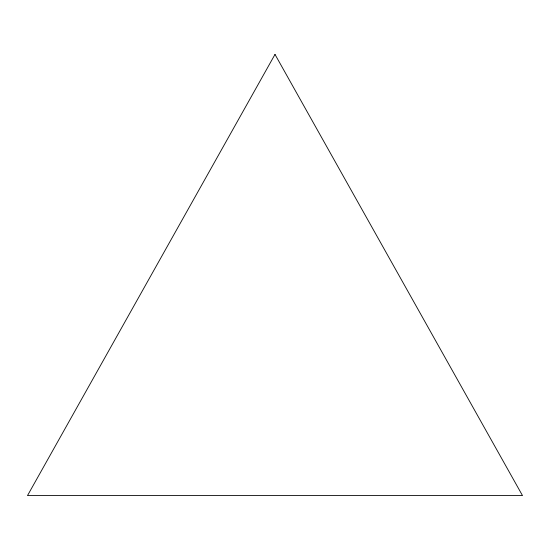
<?xml version="1.0" encoding="UTF-8"?>
<svg xmlns="http://www.w3.org/2000/svg" width="550" height="550" viewBox="0 0 550 550"><rect width="100%" height="100%" fill="white"/><g stroke="black" fill="none" stroke-linecap="round" stroke-linejoin="round"><path stroke-width="0.82" d="M275 54.409L27.5 495.591L522.5 495.591L275 54.409"/></g></svg>
